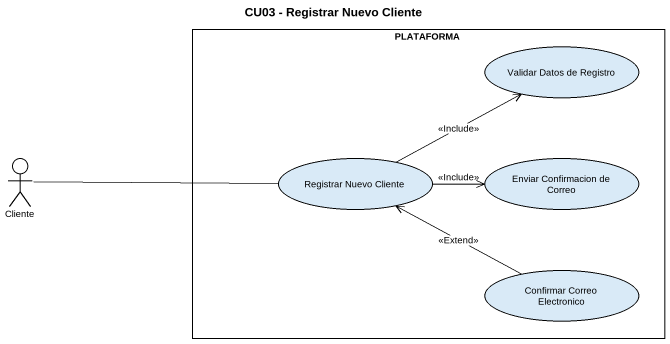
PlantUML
@startuml
title CU03 - Registrar Nuevo Cliente
rectangle PLATAFORMA {
  usecase "Validar Datos de Registro" as Validar_Datos_de_Registro
  usecase "Registrar Nuevo Cliente" as Registrar_Nuevo_Cliente
  usecase "Enviar Confirmacion de Correo" as Enviar_Confirmacion_de
  usecase "Confirmar Correo Electronico" as Confirmar_Correo_Electronico
}
actor Cliente
Cliente -right- Registrar_Nuevo_Cliente
Registrar_Nuevo_Cliente -right-> Validar_Datos_de_Registro : <<Include>>
Registrar_Nuevo_Cliente -right-> Enviar_Confirmacion_de : <<Include>>
Confirmar_Correo_Electronico -left-> Registrar_Nuevo_Cliente : <<Extend>>
@enduml
